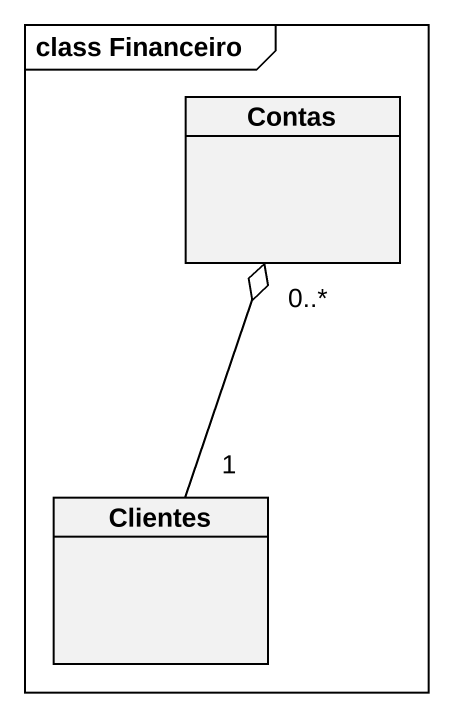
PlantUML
@startuml
mainframe class Financeiro
hide circle
hide empty members
class Contas
class Clientes
Clientes "1" -up-o "0..*" Contas
@enduml
